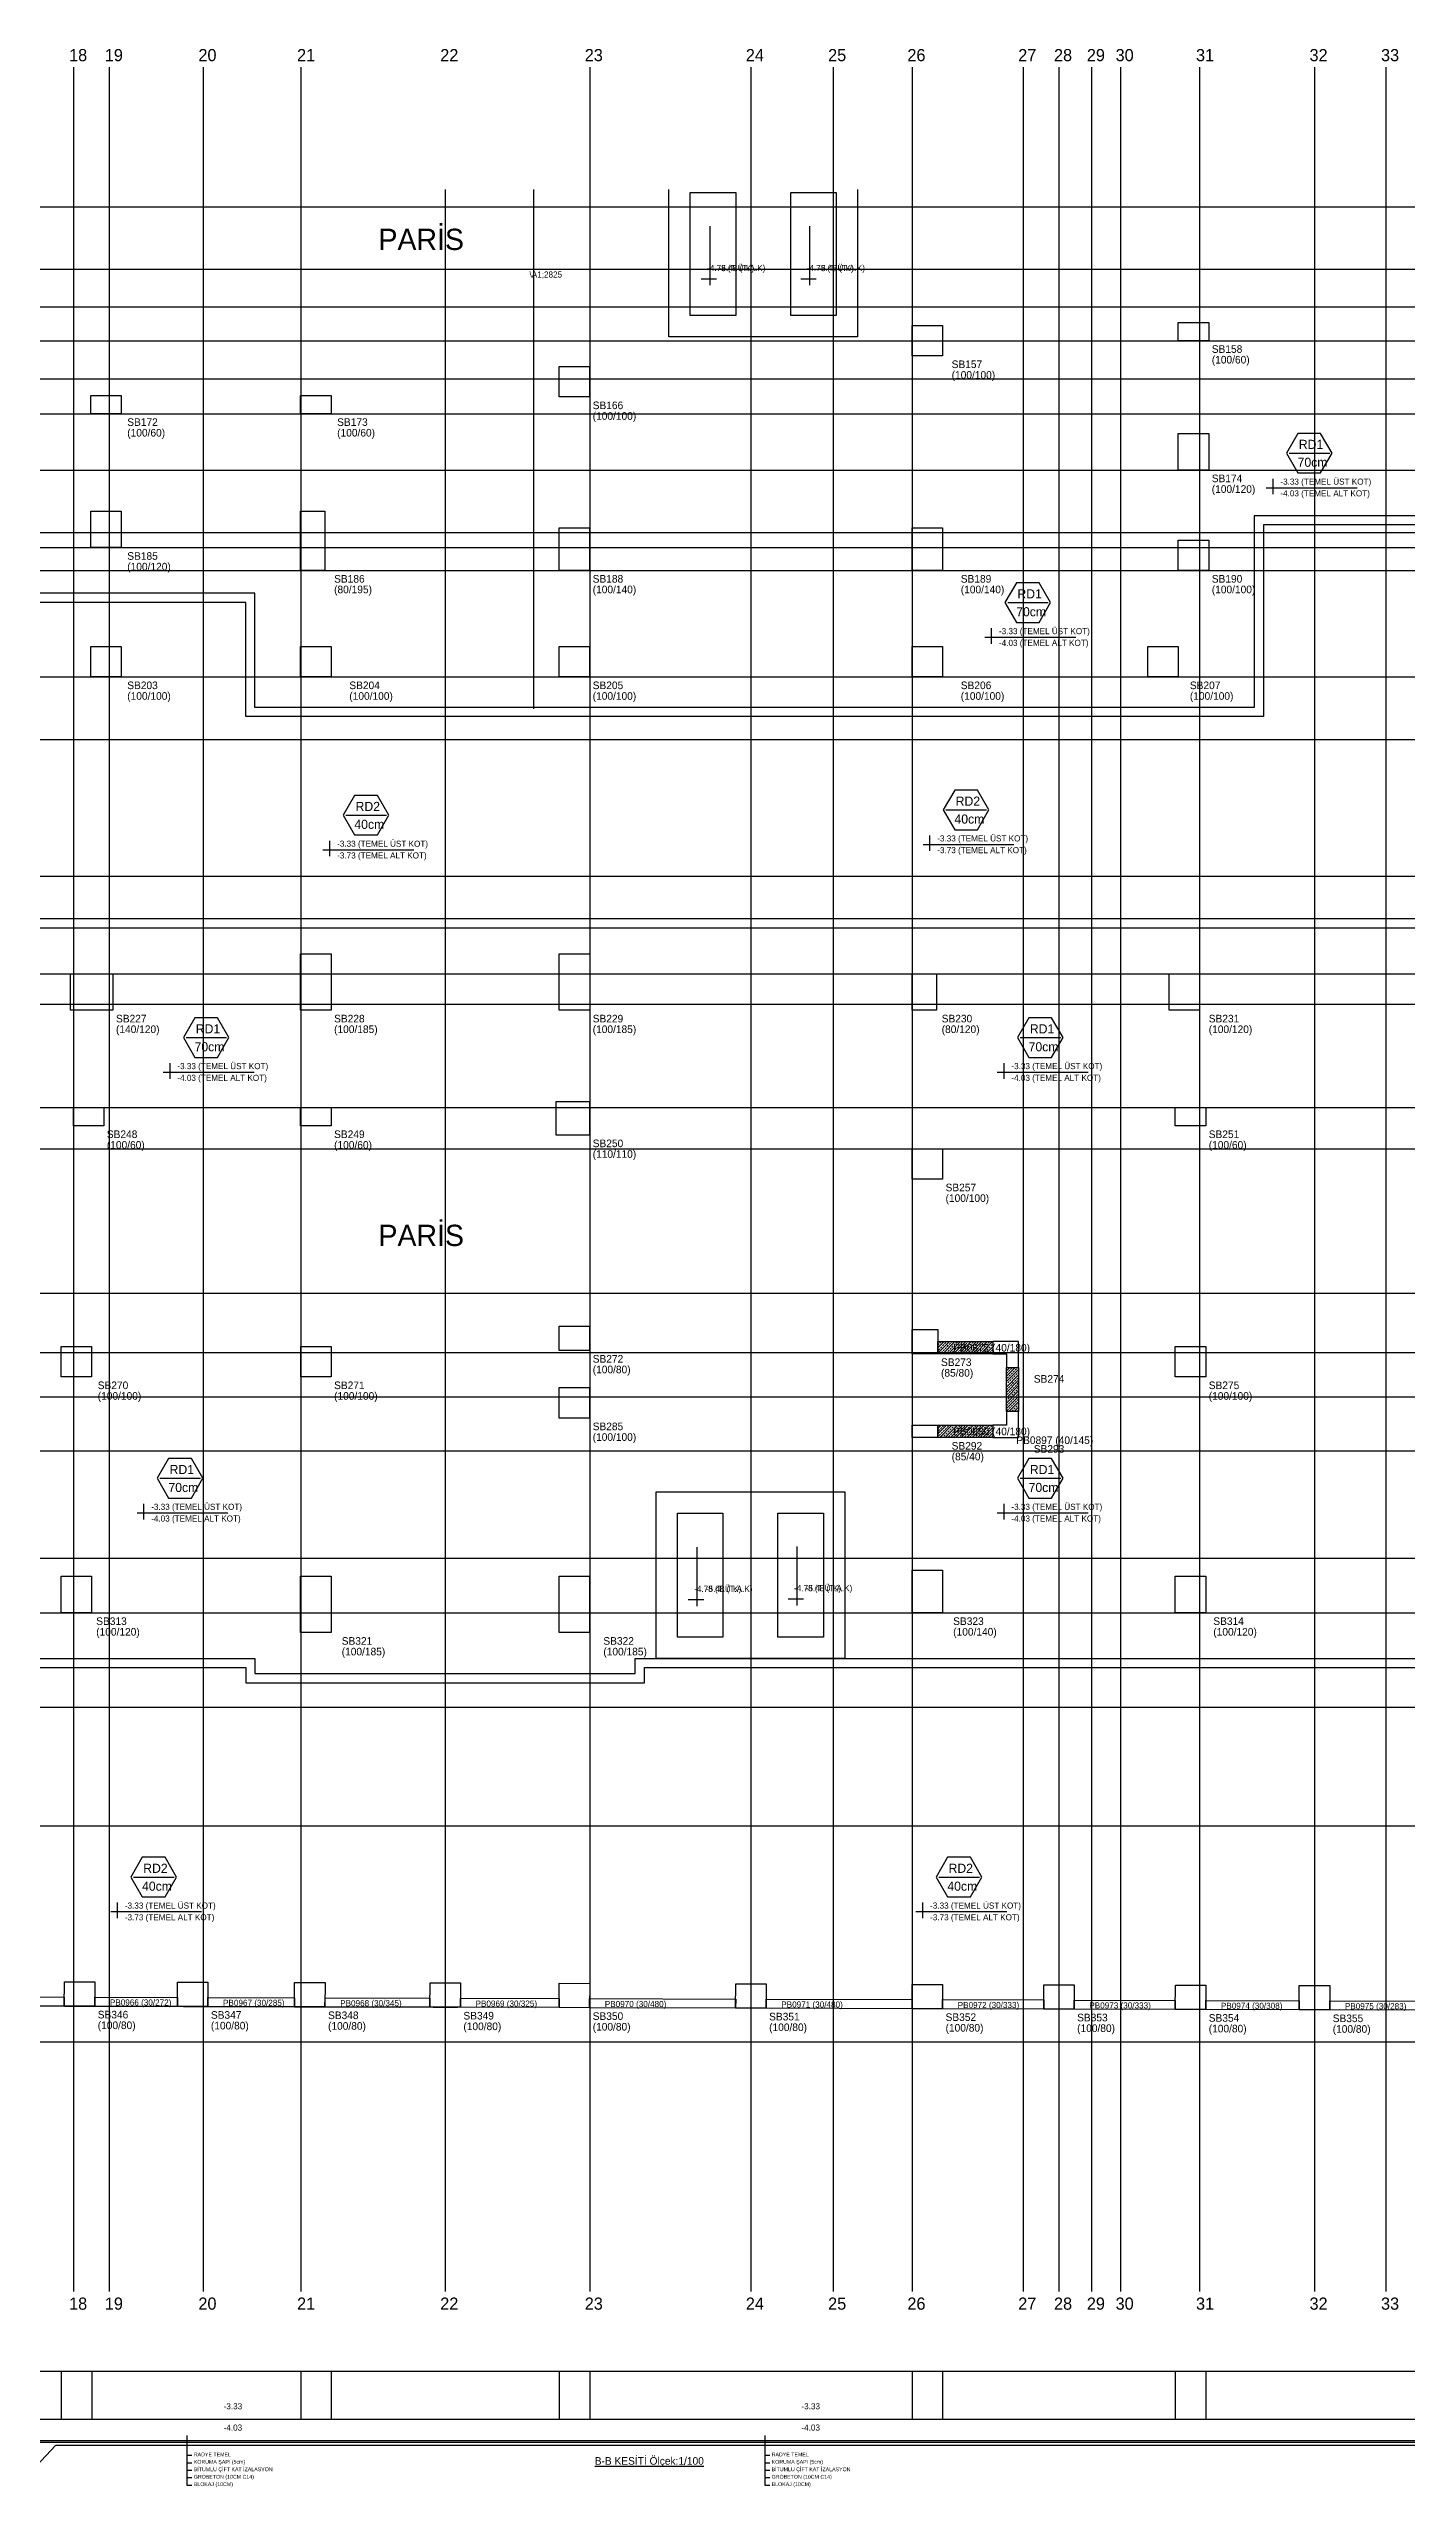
# Model space of a CAD drawing. Header units: millimetres. Extents: x -828963 to -808647, y -75278 to -66695.
# Drawn here: x -822808 to -818347, y -75084 to -67059 of the extents above; entities that cross this region are included whole.
import ezdxf

# ---------------------------------------------------------------- set-up
doc = ezdxf.new("R2010")
doc.units = ezdxf.units.MM
for name, color, linetype in [('KM Aks', 7, 'Continuous'), ('KM Grobeton', 7, 'Continuous'), ('KM İç Ölçü 100', 7, 'Continuous'), ('KM Kesik', 7, 'Continuous'), ('KM Kesit', 7, 'Continuous'), ('KM Kolon', 7, 'Continuous'), ('KM Kolon Markası', 7, 'Continuous'), ('KM Kolon Tarama', 7, 'Continuous'), ('KM Perde', 7, 'Continuous'), ('KM Perde Markası', 7, 'Continuous'), ('KM Temel', 7, 'Continuous'), ('KM Temel Alt Bilgi Yazısı', 7, 'Continuous'), ('KM Temel Kesik', 7, 'Continuous'), ('KM Temel Kot Plan', 7, 'Continuous'), ('KM Temel Marka', 7, 'Continuous'), ('VM Aks Markası', 7, 'Continuous'), ('VM Blok İsmi', 7, 'Continuous'), ('VM Kesit görünüş', 7, 'Continuous'), ('VM Kesit Simge', 7, 'Continuous'), ('VM Kesit Yazı', 7, 'Continuous'), ('VM Kot kesit', 7, 'Continuous')]:
    doc.layers.add(name, color=color, linetype=linetype)

msp = doc.modelspace()

# ---------------------------------------------------------------- linework, layer by layer
at = {"layer": 'KM Aks'}
for p, q in [((-822727.5, -67119.7), (-822727.5, -74428.2)), ((-822610.5, -67119.7), (-822610.5, -74428.2)), ((-822300.5, -67119.7), (-822300.5, -74428.2)), ((-821980.5, -67119.7), (-821980.5, -74428.2)), ((-821030.5, -67119.7), (-821030.5, -74428.2)), ((-820500.5, -67119.7), (-820500.5, -74428.2)), ((-820230.5, -67119.7), (-820230.5, -74428.2)), ((-819970.5, -67119.7), (-819970.5, -74428.2)), ((-819605.5, -67119.7), (-819605.5, -74428.2)), ((-819488, -67119.7), (-819488, -74428.2)), ((-819380.5, -67119.7), (-819380.5, -74428.2)), ((-819285.5, -67119.7), (-819285.5, -74428.2)), ((-819025.5, -67119.7), (-819025.5, -74428.2)), ((-818648, -67119.7), (-818648, -74428.2)), ((-818413, -67119.7), (-818413, -74428.2)), ((-821505.5, -67521.6), (-821505.5, -74428.2)), ((-828907.2, -67578.2), (-811244.4, -67578.2)), ((-828907.2, -67783.2), (-811244.4, -67783.2)), ((-828907.2, -67907.2), (-811244.4, -67907.2)), ((-828907.2, -68018.2), (-811244.4, -68018.2)), ((-828907.2, -68143.2), (-811244.4, -68143.2)), ((-828907.2, -68258.2), (-811244.4, -68258.2)), ((-828907.2, -68443.2), (-811244.4, -68443.2)), ((-828907.2, -68648.2), (-811244.4, -68648.2)), ((-828907.2, -68698.2), (-811244.4, -68698.2)), ((-828907.2, -68773.2), (-811244.4, -68773.2)), ((-828907.2, -69123.2), (-811244.4, -69123.2)), ((-828907.2, -69328.2), (-811244.4, -69328.2)), ((-828907.2, -69778.2), (-811244.4, -69778.2)), ((-828907.2, -70098.2), (-811244.4, -70098.2)), ((-828907.2, -70198.2), (-811244.4, -70198.2)), ((-828907.2, -70538.2), (-811244.4, -70538.2)), ((-828907.2, -70673.2), (-811244.4, -70673.2)), ((-828907.2, -71148.2), (-811244.4, -71148.2)), ((-828907.2, -71343.2), (-811244.4, -71343.2)), ((-828907.2, -71488.2), (-811244.4, -71488.2)), ((-828907.2, -72018.2), (-811244.4, -72018.2)), ((-828907.2, -72198.2), (-811244.4, -72198.2)), ((-828907.2, -72508.2), (-811244.4, -72508.2)), ((-828907.2, -72898.2), (-811244.4, -72898.2)), ((-828907.2, -73608.2), (-811244.4, -73608.2))]:
    msp.add_line(p, q, dxfattribs=at)
msp.add_lwpolyline([(-823117, -73489.4), (-822757.3, -73490.5), (-822657.3, -73490.8), (-822365.5, -73491.7), (-822285.5, -73491.9), (-822000.5, -73492.8), (-821900.5, -73493.1), (-821545.5, -73494.1), (-821465.5, -73494.3)], dxfattribs=at)
at = {"layer": 'KM Grobeton'}
for points in [[(-811745.5, -74894.4), (-813845.4, -74894.4), (-813875.4, -74924.4), (-816033.5, -74924.4), (-816033.5, -75074.4), (-816728.5, -75074.4), (-816728.5, -75074.4), (-817142.5, -75074.4), (-817142.5, -75074.4), (-817527.5, -75074.4), (-817527.5, -74924.4), (-822946.5, -74924.4), (-822946.5, -75074.4), (-823641.5, -75074.4), (-823641.5, -75074.4), (-824055.5, -75074.4), (-824055.5, -75074.4), (-824440.5, -75074.4), (-824440.5, -74924.4), (-827132.6, -74924.4), (-827162.6, -74894.4), (-828405.5, -74894.4)], [(-811745.5, -74904.4), (-813841.3, -74904.4), (-813841.3, -74934.4), (-815873.5, -74934.4), (-816013.5, -75084.4), (-816728.5, -75084.4), (-817142.5, -75084.4), (-817547.5, -75084.4), (-817687.5, -74934.4), (-822786.5, -74934.4), (-822926.5, -75084.4), (-823641.5, -75084.4), (-824055.5, -75084.4), (-824460.5, -75084.4), (-824600.5, -74934.4), (-827166.7, -74934.4), (-827166.7, -74904.4), (-828405.5, -74904.4)]]:
    msp.add_lwpolyline(points, dxfattribs=at)
at = {"layer": 'KM İç Ölçü 100'}
for p, q in [((-821214.2, -69228.2), (-821214.2, -67521.6)), ((-821212.1, -69223.2), (-821222.2, -69223.2))]:
    msp.add_line(p, q, dxfattribs=at)
at = {"layer": 'KM Kesik'}
msp.add_line((-811745.5, -74691.4), (-828405.5, -74691.4), dxfattribs=at)
at = {"layer": 'KM Kesit'}
for p, q in [((-817492.5, -74849.4), (-822981.5, -74849.4)), ((-817522.5, -74919.4), (-822951.5, -74919.4))]:
    msp.add_line(p, q, dxfattribs=at)
at = {"layer": 'KM Kolon'}
for points in [[(-819970.6, -67968.1), (-819870.6, -67968.1), (-819870.6, -68068.1), (-819970.6, -68068.1)], [(-819095.5, -67958.2), (-818995.5, -67958.2), (-818995.5, -68018.2), (-819095.5, -68018.2)], [(-821130.6, -68103.1), (-821030.6, -68103.1), (-821030.6, -68203.1), (-821130.6, -68203.1)], [(-822670.6, -68198.1), (-822570.6, -68198.1), (-822570.6, -68258.1), (-822670.6, -68258.1)], [(-821980.6, -68198.1), (-821880.6, -68198.1), (-821880.6, -68258.1), (-821980.6, -68258.1)], [(-819095.6, -68323.1), (-818995.6, -68323.1), (-818995.6, -68443.1), (-819095.6, -68443.1)], [(-822670.6, -68578.1), (-822570.6, -68578.1), (-822570.6, -68698.1), (-822670.6, -68698.1)], [(-821980.6, -68578.1), (-821900.6, -68578.1), (-821900.6, -68773.1), (-821980.6, -68773.1)], [(-821130.6, -68633.1), (-821030.6, -68633.1), (-821030.6, -68773.1), (-821130.6, -68773.1)], [(-819970.6, -68633.1), (-819870.6, -68633.1), (-819870.6, -68773.1), (-819970.6, -68773.1)], [(-819095.5, -68673.1), (-818995.5, -68673.1), (-818995.5, -68773.1), (-819095.5, -68773.1)], [(-822670.6, -69023.1), (-822570.6, -69023.1), (-822570.6, -69123.1), (-822670.6, -69123.1)], [(-821980.6, -69023.1), (-821880.6, -69023.1), (-821880.6, -69123.1), (-821980.6, -69123.1)], [(-821130.6, -69023.1), (-821030.6, -69023.1), (-821030.6, -69123.1), (-821130.6, -69123.1)], [(-819970.6, -69023.1), (-819870.6, -69023.1), (-819870.6, -69123.1), (-819970.6, -69123.1)], [(-819195.6, -69023.1), (-819095.6, -69023.1), (-819095.6, -69123.1), (-819195.6, -69123.1)], [(-821980.6, -70033.2), (-821880.6, -70033.2), (-821880.6, -70218.2), (-821980.6, -70218.2)], [(-821130.5, -70033.2), (-821030.5, -70033.2), (-821030.5, -70218.2), (-821130.5, -70218.2)], [(-822737.6, -70098.2), (-822597.6, -70098.2), (-822597.6, -70218.2), (-822737.6, -70218.2)], [(-819970.6, -70098.2), (-819890.6, -70098.2), (-819890.6, -70218.2), (-819970.6, -70218.2)], [(-819125.5, -70098.2), (-819025.5, -70098.2), (-819025.5, -70218.2), (-819125.5, -70218.2)], [(-822727.5, -70538.2), (-822627.5, -70538.2), (-822627.5, -70598.2), (-822727.5, -70598.2)], [(-821980.6, -70538.2), (-821880.6, -70538.2), (-821880.6, -70598.2), (-821980.6, -70598.2)], [(-821140.6, -70518.2), (-821030.6, -70518.2), (-821030.6, -70628.2), (-821140.6, -70628.2)], [(-819105.5, -70538.2), (-819005.5, -70538.2), (-819005.5, -70598.2), (-819105.5, -70598.2)], [(-819970.6, -70673.2), (-819870.6, -70673.2), (-819870.6, -70773.2), (-819970.6, -70773.2)], [(-821130.6, -71256.2), (-821030.6, -71256.2), (-821030.6, -71336.2), (-821130.6, -71336.2)], [(-822767.6, -71323.2), (-822667.6, -71323.2), (-822667.6, -71423.2), (-822767.6, -71423.2)], [(-821980.5, -71323.2), (-821880.5, -71323.2), (-821880.5, -71423.2), (-821980.5, -71423.2)], [(-819970.5, -71267.2), (-819885.5, -71267.2), (-819885.5, -71347.2), (-819970.5, -71347.2)], [(-819705.6, -71307.2), (-819705.6, -71347.2), (-819660.6, -71347.2), (-819660.6, -71392.2), (-819620.6, -71392.2), (-819620.6, -71307.2)], [(-819105.5, -71323.2), (-819005.5, -71323.2), (-819005.5, -71423.2), (-819105.5, -71423.2)], [(-821130.6, -71458.2), (-821030.6, -71458.2), (-821030.6, -71558.2), (-821130.6, -71558.2)], [(-819970.6, -71582.2), (-819885.6, -71582.2), (-819885.6, -71622.2), (-819970.6, -71622.2)], [(-819620.6, -71537.2), (-819660.6, -71537.2), (-819660.6, -71582.2), (-819705.6, -71582.2), (-819705.6, -71622.2), (-819620.6, -71622.2)], [(-819970.6, -72058.2), (-819870.6, -72058.2), (-819870.6, -72198.2), (-819970.6, -72198.2)], [(-822767.6, -72078.2), (-822667.6, -72078.2), (-822667.6, -72198.2), (-822767.6, -72198.2)], [(-821980.6, -72078.2), (-821880.6, -72078.2), (-821880.6, -72263.2), (-821980.6, -72263.2)], [(-821130.6, -72078.2), (-821030.6, -72078.2), (-821030.6, -72263.2), (-821130.6, -72263.2)], [(-819105.5, -72078.2), (-819005.5, -72078.2), (-819005.5, -72198.2), (-819105.5, -72198.2)], [(-822757.4, -73410.8), (-822657.4, -73411.1), (-822657.6, -73491.1), (-822757.6, -73490.8)], [(-822385.4, -73411.9), (-822285.4, -73412.2), (-822285.6, -73492.2), (-822385.6, -73491.9)], [(-822000.4, -73413), (-821900.4, -73413.3), (-821900.6, -73493.3), (-822000.6, -73493)], [(-821555.3, -73414.3), (-821455.3, -73414.6), (-821455.6, -73494.6), (-821555.6, -73494.3)], [(-821130.3, -73415.6), (-821030.3, -73415.9), (-821030.6, -73495.9), (-821130.6, -73495.6)], [(-820550.3, -73417.3), (-820450.3, -73417.6), (-820450.6, -73497.6), (-820550.6, -73497.3)], [(-819970.3, -73419.1), (-819870.3, -73419.4), (-819870.6, -73499.4), (-819970.6, -73499.1)], [(-819537.8, -73420.4), (-819437.8, -73420.7), (-819438.1, -73500.7), (-819538.1, -73500.4)], [(-819105.3, -73421.7), (-819005.3, -73422), (-819005.5, -73502), (-819105.5, -73501.7)], [(-818697.8, -73422.9), (-818597.8, -73423.2), (-818598, -73503.2), (-818698, -73502.9)]]:
    msp.add_lwpolyline(points, close=True, dxfattribs=at)
at = {"layer": 'KM Kolon Tarama'}
for p, q in [((-819885.5, -71310), (-819882.7, -71307.2)), ((-819885.5, -71327.7), (-819865, -71307.2)), ((-819885.5, -71345.4), (-819847.4, -71307.2)), ((-819885.5, -71318.8), (-819881.6, -71314.9)), ((-819883.8, -71334.8), (-819879.4, -71330.4)), ((-819879.4, -71312.7), (-819875, -71308.3)), ((-819877.2, -71328.2), (-819872.8, -71323.8)), ((-819875, -71343.6), (-819870.5, -71339.2)), ((-819870.5, -71321.5), (-819866.1, -71317.1)), ((-819869.7, -71347.2), (-819829.7, -71307.2)), ((-819868.3, -71337), (-819863.9, -71332.6)), ((-819863.9, -71314.9), (-819859.5, -71310.5)), ((-819861.7, -71330.4), (-819857.3, -71326)), ((-819859.5, -71345.9), (-819855.1, -71341.4)), ((-819857.3, -71308.3), (-819856.2, -71307.2)), ((-819855.1, -71323.8), (-819850.7, -71319.3)), ((-819852.9, -71339.2), (-819848.5, -71334.8)), ((-819852, -71347.2), (-819812, -71307.2)), ((-819848.5, -71317.1), (-819844, -71312.7)), ((-819846.2, -71332.6), (-819841.8, -71328.2)), ((-819843.2, -71347.2), (-819839.6, -71343.6)), ((-819841.8, -71310.5), (-819838.5, -71307.2)), ((-819839.6, -71326), (-819835.2, -71321.5)), ((-819837.4, -71341.4), (-819833, -71337)), ((-819834.3, -71347.2), (-819794.3, -71307.2)), ((-819833, -71319.3), (-819828.6, -71314.9)), ((-819830.8, -71334.8), (-819826.4, -71330.4)), ((-819826.4, -71312.7), (-819821.9, -71308.3)), ((-819824.1, -71328.2), (-819819.7, -71323.8)), ((-819821.9, -71343.6), (-819817.5, -71339.2)), ((-819817.5, -71321.5), (-819813.1, -71317.1)), ((-819816.7, -71347.2), (-819776.7, -71307.2)), ((-819815.3, -71337), (-819810.9, -71332.6)), ((-819810.9, -71314.9), (-819806.5, -71310.5)), ((-819808.7, -71330.4), (-819804.3, -71326)), ((-819806.5, -71345.9), (-819802, -71341.4)), ((-819804.3, -71308.3), (-819803.2, -71307.2)), ((-819802, -71323.8), (-819797.6, -71319.3)), ((-819799.8, -71339.2), (-819795.4, -71334.8)), ((-819799, -71347.2), (-819759, -71307.2)), ((-819795.4, -71317.1), (-819791, -71312.7)), ((-819793.2, -71332.6), (-819788.8, -71328.2)), ((-819790.1, -71347.2), (-819786.6, -71343.6)), ((-819788.8, -71310.5), (-819785.5, -71307.2)), ((-819786.6, -71326), (-819782.2, -71321.5)), ((-819784.4, -71341.4), (-819779.9, -71337)), ((-819781.3, -71347.2), (-819741.3, -71307.2)), ((-819779.9, -71319.3), (-819775.5, -71314.9)), ((-819777.7, -71334.8), (-819773.3, -71330.4)), ((-819773.3, -71312.7), (-819768.9, -71308.3)), ((-819771.1, -71328.2), (-819766.7, -71323.8)), ((-819768.9, -71343.6), (-819764.5, -71339.2)), ((-819764.5, -71321.5), (-819760.1, -71317.1)), ((-819763.6, -71347.2), (-819723.6, -71307.2)), ((-819762.3, -71337), (-819757.9, -71332.6)), ((-819757.9, -71314.9), (-819753.4, -71310.5)), ((-819755.6, -71330.4), (-819751.2, -71326)), ((-819753.4, -71345.9), (-819749, -71341.4)), ((-819751.2, -71308.3), (-819750.1, -71307.2)), ((-819749, -71323.8), (-819744.6, -71319.3)), ((-819746.8, -71339.2), (-819742.4, -71334.8)), ((-819745.9, -71347.2), (-819705.9, -71307.2)), ((-819742.4, -71317.1), (-819738, -71312.7)), ((-819740.2, -71332.6), (-819735.8, -71328.2)), ((-819737.1, -71347.2), (-819733.5, -71343.6)), ((-819735.8, -71310.5), (-819732.5, -71307.2)), ((-819733.5, -71326), (-819729.1, -71321.5)), ((-819731.3, -71341.4), (-819726.9, -71337)), ((-819728.3, -71347.2), (-819705.6, -71324.5)), ((-819726.9, -71319.3), (-819722.5, -71314.9)), ((-819724.7, -71334.8), (-819720.3, -71330.4)), ((-819720.3, -71312.7), (-819715.9, -71308.3)), ((-819718.1, -71328.2), (-819713.7, -71323.8)), ((-819715.9, -71343.6), (-819711.4, -71339.2)), ((-819711.4, -71321.5), (-819707, -71317.1)), ((-819710.6, -71347.2), (-819705.6, -71342.2)), ((-819709.2, -71337), (-819705.6, -71333.3)), ((-819878.5, -71347.2), (-819877.2, -71345.9)), ((-819825.5, -71347.2), (-819824.1, -71345.9)), ((-819772.5, -71347.2), (-819771.1, -71345.9)), ((-819719.4, -71347.2), (-819718.1, -71345.9)), ((-819660.6, -71403.2), (-819649.5, -71392.2)), ((-819660.6, -71420.9), (-819631.8, -71392.2)), ((-819660.6, -71394.4), (-819658.4, -71392.3)), ((-819660.6, -71438.6), (-819620.6, -71398.6)), ((-819660.6, -71412.1), (-819656.2, -71407.7)), ((-819660.6, -71456.3), (-819620.6, -71416.3)), ((-819658.4, -71427.6), (-819654, -71423.2)), ((-819654, -71405.5), (-819649.6, -71401.1)), ((-819651.8, -71421), (-819647.4, -71416.6)), ((-819647.4, -71398.9), (-819642.9, -71394.5)), ((-819645.2, -71414.4), (-819640.7, -71409.9)), ((-819640.7, -71392.3), (-819640.7, -71392.2)), ((-819638.5, -71407.7), (-819634.1, -71403.3)), ((-819636.3, -71423.2), (-819631.9, -71418.8)), ((-819631.9, -71401.1), (-819627.5, -71396.7)), ((-819629.7, -71416.6), (-819625.3, -71412.1)), ((-819625.3, -71394.5), (-819623, -71392.2)), ((-819623.1, -71409.9), (-819620.6, -71407.4)), ((-819620.9, -71425.4), (-819620.6, -71425.1)), ((-819660.6, -71474), (-819620.6, -71433.9)), ((-819660.6, -71447.4), (-819658.4, -71445.3)), ((-819660.6, -71491.6), (-819620.6, -71451.6)), ((-819660.6, -71465.1), (-819656.2, -71460.8)), ((-819660.6, -71509.3), (-819620.6, -71469.3)), ((-819660.6, -71527), (-819620.6, -71487)), ((-819660.6, -71500.5), (-819658.4, -71498.3)), ((-819658.4, -71480.6), (-819654, -71476.2)), ((-819656.2, -71443.1), (-819651.8, -71438.7)), ((-819656.2, -71496.1), (-819651.8, -71491.7)), ((-819654, -71458.5), (-819649.6, -71454.1)), ((-819653.1, -71537.2), (-819620.6, -71504.7)), ((-819651.8, -71474), (-819647.4, -71469.6)), ((-819649.6, -71436.5), (-819645.2, -71432)), ((-819649.6, -71489.5), (-819645.2, -71485.1)), ((-819647.4, -71451.9), (-819642.9, -71447.5)), ((-819647.4, -71505), (-819642.9, -71500.5)), ((-819645.2, -71467.4), (-819640.7, -71463)), ((-819642.9, -71429.8), (-819638.5, -71425.4)), ((-819642.9, -71482.9), (-819638.5, -71478.4)), ((-819640.7, -71445.3), (-819636.3, -71440.9)), ((-819640.7, -71498.3), (-819636.3, -71493.9)), ((-819638.5, -71460.8), (-819634.1, -71456.3)), ((-819636.3, -71476.2), (-819631.9, -71471.8)), ((-819634.1, -71438.7), (-819629.7, -71434.2)), ((-819634.1, -71491.7), (-819629.7, -71487.3)), ((-819631.9, -71454.1), (-819627.5, -71449.7)), ((-819631.9, -71507.2), (-819627.5, -71502.7)), ((-819629.7, -71469.6), (-819625.3, -71465.2)), ((-819627.5, -71432), (-819623.1, -71427.6)), ((-819627.5, -71485.1), (-819623.1, -71480.6)), ((-819625.3, -71447.5), (-819620.9, -71443.1)), ((-819625.3, -71500.5), (-819620.9, -71496.1)), ((-819623.1, -71463), (-819620.6, -71460.5)), ((-819620.9, -71478.4), (-819620.6, -71478.1)), ((-819885.6, -71592.9), (-819874.9, -71582.2)), ((-819885.6, -71610.6), (-819857.2, -71582.2)), ((-819885.6, -71584.1), (-819883.7, -71582.2)), ((-819879.5, -71622.2), (-819839.5, -71582.2)), ((-819870.5, -71586.7), (-819866.1, -71582.3)), ((-819861.8, -71622.2), (-819821.8, -71582.2)), ((-819855.1, -71588.9), (-819850.7, -71584.5)), ((-819848.5, -71582.3), (-819848.4, -71582.2)), ((-819844.2, -71622.2), (-819804.2, -71582.2)), ((-819833, -71584.5), (-819830.7, -71582.2)), ((-819826.5, -71622.2), (-819786.5, -71582.2)), ((-819817.5, -71586.7), (-819813.1, -71582.3)), ((-819808.8, -71622.2), (-819768.8, -71582.2)), ((-819802, -71588.9), (-819797.6, -71584.5)), ((-819795.4, -71582.3), (-819795.3, -71582.2)), ((-819791.1, -71622.2), (-819751.1, -71582.2)), ((-819779.9, -71584.5), (-819777.6, -71582.2)), ((-819773.5, -71622.2), (-819733.5, -71582.2)), ((-819764.5, -71586.7), (-819760.1, -71582.3)), ((-819755.8, -71622.2), (-819715.8, -71582.2)), ((-819749, -71588.9), (-819744.6, -71584.5)), ((-819742.4, -71582.3), (-819742.3, -71582.2)), ((-819726.9, -71584.5), (-819724.6, -71582.2)), ((-819711.4, -71586.7), (-819707, -71582.3)), ((-819660.6, -71518.1), (-819656.2, -71513.8)), ((-819658.4, -71533.7), (-819654, -71529.3)), ((-819654, -71511.6), (-819649.6, -71507.2)), ((-819651.8, -71527.1), (-819647.4, -71522.6)), ((-819645.2, -71520.4), (-819640.7, -71516)), ((-819642.9, -71535.9), (-819638.5, -71531.5)), ((-819638.5, -71513.8), (-819634.1, -71509.4)), ((-819636.3, -71529.3), (-819631.9, -71524.8)), ((-819635.4, -71537.2), (-819620.6, -71522.3)), ((-819629.7, -71522.6), (-819625.3, -71518.2)), ((-819626.6, -71537.2), (-819623.1, -71533.7)), ((-819623.1, -71516), (-819620.6, -71513.5)), ((-819620.9, -71531.5), (-819620.6, -71531.2)), ((-819885.6, -71619.4), (-819883.8, -71617.6)), ((-819883.8, -71600), (-819879.4, -71595.6)), ((-819881.6, -71615.4), (-819877.2, -71611)), ((-819877.2, -71593.3), (-819872.8, -71588.9)), ((-819875, -71608.8), (-819870.5, -71604.4)), ((-819870.7, -71622.2), (-819868.3, -71619.9)), ((-819868.3, -71602.2), (-819863.9, -71597.8)), ((-819866.1, -71617.6), (-819861.7, -71613.2)), ((-819861.7, -71595.6), (-819857.3, -71591.1)), ((-819859.5, -71611), (-819855.1, -71606.6)), ((-819853, -71622.2), (-819852.9, -71622.1)), ((-819852.9, -71604.4), (-819848.5, -71600)), ((-819850.7, -71619.9), (-819846.2, -71615.4)), ((-819846.2, -71597.8), (-819841.8, -71593.3)), ((-819844, -71613.2), (-819839.6, -71608.8)), ((-819839.6, -71591.1), (-819835.2, -71586.7)), ((-819837.4, -71606.6), (-819833, -71602.2)), ((-819835.2, -71622.1), (-819830.8, -71617.6)), ((-819830.8, -71600), (-819826.4, -71595.6)), ((-819828.6, -71615.4), (-819824.1, -71611)), ((-819824.1, -71593.3), (-819819.7, -71588.9)), ((-819821.9, -71608.8), (-819817.5, -71604.4)), ((-819817.6, -71622.2), (-819815.3, -71619.9)), ((-819815.3, -71602.2), (-819810.9, -71597.8)), ((-819813.1, -71617.6), (-819808.7, -71613.2)), ((-819808.7, -71595.6), (-819804.3, -71591.1)), ((-819806.5, -71611), (-819802, -71606.6)), ((-819800, -71622.2), (-819799.8, -71622.1)), ((-819799.8, -71604.4), (-819795.4, -71600)), ((-819797.6, -71619.9), (-819793.2, -71615.4)), ((-819793.2, -71597.8), (-819788.8, -71593.3)), ((-819791, -71613.2), (-819786.6, -71608.8)), ((-819786.6, -71591.1), (-819782.2, -71586.7)), ((-819784.4, -71606.6), (-819779.9, -71602.2)), ((-819782.2, -71622.1), (-819777.7, -71617.6)), ((-819777.7, -71600), (-819773.3, -71595.6)), ((-819775.5, -71615.4), (-819771.1, -71611)), ((-819771.1, -71593.3), (-819766.7, -71588.9)), ((-819768.9, -71608.8), (-819764.5, -71604.4)), ((-819764.6, -71622.2), (-819762.3, -71619.9)), ((-819762.3, -71602.2), (-819757.9, -71597.8)), ((-819760.1, -71617.6), (-819755.6, -71613.2)), ((-819755.6, -71595.6), (-819751.2, -71591.1)), ((-819753.4, -71611), (-819749, -71606.6)), ((-819746.9, -71622.2), (-819746.8, -71622.1)), ((-819746.8, -71604.4), (-819742.4, -71600)), ((-819744.6, -71619.9), (-819740.2, -71615.4)), ((-819740.2, -71597.8), (-819735.8, -71593.3)), ((-819738.1, -71622.2), (-819705.6, -71589.7)), ((-819738, -71613.2), (-819733.5, -71608.8)), ((-819733.5, -71591.1), (-819729.1, -71586.7)), ((-819731.3, -71606.6), (-819726.9, -71602.2)), ((-819729.1, -71622.1), (-819724.7, -71617.6)), ((-819724.7, -71600), (-819720.3, -71595.6)), ((-819722.5, -71615.4), (-819718.1, -71611)), ((-819720.4, -71622.2), (-819705.6, -71607.3)), ((-819718.1, -71593.3), (-819713.7, -71588.9)), ((-819715.9, -71608.8), (-819711.4, -71604.4)), ((-819711.6, -71622.2), (-819709.2, -71619.9)), ((-819709.2, -71602.2), (-819705.6, -71598.5)), ((-819707, -71617.6), (-819705.6, -71616.2))]:
    msp.add_line(p, q, dxfattribs=at)
at = {"layer": 'KM Perde'}
for points in [[(-819885.5, -71307.2), (-819705.6, -71307.2), (-819705.6, -71347.2), (-819885.5, -71347.2)], [(-819620.6, -71392.2), (-819620.6, -71537.2), (-819660.6, -71537.2), (-819660.6, -71392.2)], [(-819885.6, -71582.2), (-819705.6, -71582.2), (-819705.6, -71622.2), (-819885.6, -71622.2)], [(-823107, -73459.7), (-822757.5, -73460.8), (-822757.6, -73490.8), (-823107.1, -73489.7)], [(-822657.5, -73461.1), (-822385.5, -73461.9), (-822385.6, -73491.9), (-822657.6, -73491.1)], [(-822285.5, -73462.2), (-822000.5, -73463), (-822000.6, -73493), (-822285.6, -73492.2)], [(-821900.5, -73463.3), (-821555.5, -73464.3), (-821555.6, -73494.3), (-821900.6, -73493.3)], [(-821455.5, -73464.6), (-821130.6, -73465.6), (-821130.7, -73495.6), (-821455.6, -73494.6)], [(-821030.6, -73465.9), (-820550.5, -73467.3), (-820550.6, -73497.3), (-821030.7, -73495.9)], [(-820450.5, -73467.6), (-819970.6, -73469.1), (-819970.7, -73499.1), (-820450.6, -73497.6)], [(-819870.6, -73469.4), (-819538, -73470.4), (-819538.1, -73500.4), (-819870.7, -73499.4)], [(-819438, -73470.7), (-819105.5, -73471.7), (-819105.5, -73501.7), (-819438.1, -73500.7)], [(-819005.5, -73472), (-818698, -73472.9), (-818698, -73502.9), (-819005.5, -73502)], [(-818598, -73473.2), (-818315.5, -73474), (-818315.5, -73504), (-818598, -73503.2)]]:
    msp.add_lwpolyline(points, close=True, dxfattribs=at)
at = {"layer": 'KM Temel'}
msp.add_lwpolyline([(-813835.7, -67521.6), (-813835.7, -69223.2), (-815110.7, -69223.2), (-815110.7, -68593.2), (-818845.7, -68593.2), (-818845.7, -69223.2), (-822130.7, -69223.2), (-822130.7, -68848.2), (-825860.7, -68848.2), (-825860.7, -69273.2), (-827130.7, -69273.2), (-827130.7, -67521.6)], dxfattribs=at)
for points in [[(-820549.8, -67935.8), (-820699.8, -67935.8), (-820699.8, -67530.8), (-820549.8, -67530.8)], [(-820369.7, -67530.8), (-820219.7, -67530.8), (-820219.7, -67935.8), (-820369.7, -67935.8)], [(-827130.7, -69948.2), (-827130.7, -72348.2), (-822130.7, -72348.2), (-822130.7, -72398.2), (-820880.7, -72398.2), (-820880.7, -72348.2), (-817642.7, -72348.2), (-817642.7, -72658.2), (-816208.7, -72658.2), (-816208.7, -72348.2), (-813877.7, -72348.2), (-813877.7, -69948.2), (-816208.7, -69948.2), (-816208.7, -69628.2), (-817642.7, -69628.2), (-817642.7, -69948.2)], [(-820592.3, -72278.2), (-820742.3, -72278.2), (-820742.3, -71870.8), (-820592.3, -71870.8)], [(-820412.2, -71870.8), (-820262.2, -71870.8), (-820262.2, -72278.2), (-820412.2, -72278.2)]]:
    msp.add_lwpolyline(points, close=True, dxfattribs=at)
at = {"layer": 'KM Temel Alt Bilgi Yazısı'}
for p, q in [((-822354.4, -74966.6), (-822337.9, -74966.6)), ((-822354.4, -74991.1), (-822337.9, -74991.1)), ((-822354.4, -75015.5), (-822337.9, -75015.5)), ((-820454.9, -74966.6), (-820438.5, -74966.6)), ((-820454.9, -74991.1), (-820438.5, -74991.1)), ((-820454.9, -75015.5), (-820438.5, -75015.5)), ((-822354.4, -75040), (-822337.9, -75040)), ((-820454.9, -75040), (-820438.5, -75040))]:
    msp.add_line(p, q, dxfattribs=at)
for points in [[(-822354.4, -74901.2), (-822354.4, -75064.5), (-822337.9, -75064.5)], [(-820454.9, -74901.2), (-820454.9, -75064.5), (-820438.5, -75064.5)]]:
    msp.add_lwpolyline(points, dxfattribs=at)
at = {"layer": 'KM Temel Kesik'}
for points in [[(-813805.7, -67521.6), (-813805.7, -69253.2), (-815140.7, -69253.2), (-815140.7, -68623.2), (-818815.7, -68623.2), (-818815.7, -69253.2), (-822160.7, -69253.2), (-822160.7, -68878.2), (-825830.7, -68878.2), (-825830.7, -69303.2), (-827160.7, -69303.2), (-827160.7, -67521.6)], [(-820149.7, -67521.6), (-820149.7, -68005.8), (-820769.8, -68005.8), (-820769.8, -67521.6)]]:
    msp.add_lwpolyline(points, dxfattribs=at)
for points in [[(-827160.7, -69918.2), (-827160.7, -72378.2), (-822160.7, -72378.2), (-822160.7, -72428.2), (-820850.7, -72428.2), (-820850.7, -72378.2), (-817672.7, -72378.2), (-817672.7, -72688.2), (-816178.7, -72688.2), (-816178.7, -72378.2), (-813847.7, -72378.2), (-813847.7, -69918.2), (-816178.7, -69918.2), (-816178.7, -69598.2), (-817672.7, -69598.2), (-817672.7, -69918.2)], [(-820812.3, -71800.8), (-820192.2, -71800.8), (-820192.2, -72348.2), (-820812.3, -72348.2)]]:
    msp.add_lwpolyline(points, close=True, dxfattribs=at)
at = {"layer": 'KM Temel Kot Plan'}
for p, q in [((-820634.6, -67836.1), (-820634.6, -67642.3)), ((-820307.1, -67836.1), (-820307.1, -67642.3)), ((-820664, -67814.6), (-820613.1, -67814.6)), ((-820336.6, -67814.6), (-820285.7, -67814.6)), ((-818806.6, -68501.2), (-818507.7, -68501.2)), ((-818785.2, -68471.7), (-818785.2, -68522.6)), ((-819731.7, -68992.4), (-819432.8, -68992.4)), ((-819710.2, -68962.9), (-819710.2, -69013.8)), ((-819913.1, -69644), (-819913.1, -69694.9)), ((-821907.2, -69690.9), (-821608.3, -69690.9)), ((-821885.7, -69661.4), (-821885.7, -69712.3)), ((-819934.5, -69673.5), (-819635.7, -69673.5)), ((-822432.5, -70421.7), (-822133.6, -70421.7)), ((-822411, -70392.3), (-822411, -70443.2)), ((-819690.8, -70421.7), (-819391.9, -70421.7)), ((-819669.3, -70392.3), (-819669.3, -70443.2)), ((-822518.5, -71869.9), (-822219.6, -71869.9)), ((-822497, -71840.4), (-822497, -71891.3)), ((-819690.8, -71869.9), (-819391.9, -71869.9)), ((-819669.3, -71840.4), (-819669.3, -71891.3)), ((-820677.1, -72176.1), (-820677.1, -71982.3)), ((-820348.8, -72173.8), (-820348.8, -71980)), ((-820706.5, -72154.6), (-820655.6, -72154.6)), ((-820378.3, -72152.3), (-820327.4, -72152.3)), ((-822605.1, -73180.1), (-822306.3, -73180.1)), ((-822583.7, -73150.6), (-822583.7, -73201.5)), ((-819957.9, -73180.1), (-819659.1, -73180.1)), ((-819936.5, -73150.6), (-819936.5, -73201.5))]:
    msp.add_line(p, q, dxfattribs=at)
at = {"layer": 'KM Temel Marka'}
for p, q in [((-818731.3, -68387.6), (-818598, -68387.6)), ((-819656.4, -68878.9), (-819523, -68878.9)), ((-821831.9, -69577.4), (-821698.5, -69577.4)), ((-819859.3, -69560), (-819725.9, -69560)), ((-822357.2, -70308.2), (-822223.9, -70308.2)), ((-819615.5, -70308.2), (-819482.2, -70308.2)), ((-822443.2, -71756.3), (-822309.9, -71756.3)), ((-819615.5, -71756.3), (-819482.2, -71756.3)), ((-822529.9, -73066.6), (-822396.5, -73066.6)), ((-819882.7, -73066.6), (-819749.3, -73066.6))]:
    msp.add_line(p, q, dxfattribs=at)
for points in [[(-818590.3, -68387.6), (-818627.8, -68322.7), (-818702.8, -68322.7), (-818740.3, -68387.6), (-818702.8, -68452.6), (-818627.8, -68452.6)], [(-819515.4, -68878.9), (-819552.8, -68813.9), (-819627.8, -68813.9), (-819665.3, -68878.9), (-819627.8, -68943.8), (-819552.8, -68943.8)], [(-819718.2, -69560), (-819755.7, -69495), (-819830.7, -69495), (-819868.2, -69560), (-819830.7, -69624.9), (-819755.7, -69624.9)], [(-821690.8, -69577.4), (-821728.3, -69512.4), (-821803.3, -69512.4), (-821840.8, -69577.4), (-821803.3, -69642.3), (-821728.3, -69642.3)], [(-822216.2, -70308.2), (-822253.7, -70243.3), (-822328.7, -70243.3), (-822366.2, -70308.2), (-822328.7, -70373.2), (-822253.7, -70373.2)], [(-819474.5, -70308.2), (-819512, -70243.3), (-819587, -70243.3), (-819624.5, -70308.2), (-819587, -70373.2), (-819512, -70373.2)], [(-822302.2, -71756.3), (-822339.7, -71691.4), (-822414.7, -71691.4), (-822452.2, -71756.3), (-822414.7, -71821.3), (-822339.7, -71821.3)], [(-819474.5, -71756.3), (-819512, -71691.4), (-819587, -71691.4), (-819624.5, -71756.3), (-819587, -71821.3), (-819512, -71821.3)], [(-822388.8, -73066.6), (-822426.3, -73001.6), (-822501.3, -73001.6), (-822538.8, -73066.6), (-822501.3, -73131.5), (-822426.3, -73131.5)], [(-819741.6, -73066.6), (-819779.1, -73001.6), (-819854.1, -73001.6), (-819891.6, -73066.6), (-819854.1, -73131.5), (-819779.1, -73131.5)]]:
    msp.add_lwpolyline(points, close=True, dxfattribs=at)
at = {"layer": 'VM Kesit görünüş'}
for p, q in [((-822767.5, -74691.4), (-822767.5, -74849.4)), ((-822667.5, -74691.4), (-822667.5, -74849.4)), ((-821980.5, -74691.4), (-821980.5, -74849.4)), ((-821880.5, -74691.4), (-821880.5, -74849.4)), ((-821130.5, -74691.4), (-821130.5, -74849.4)), ((-821030.5, -74691.4), (-821030.5, -74849.4)), ((-819970.5, -74691.4), (-819970.5, -74849.4)), ((-819870.5, -74691.4), (-819870.5, -74849.4)), ((-819105.5, -74691.4), (-819105.5, -74849.4)), ((-819005.5, -74691.4), (-819005.5, -74849.4))]:
    msp.add_line(p, q, dxfattribs=at)
at = {"layer": 'VM Kesit Simge'}
msp.add_line((-828804.2, -71666.4), (-811360.1, -71666.4), dxfattribs=at)

# ---------------------------------------------------------------- texts
at = {"layer": 'KM İç Ölçü 100'}
msp.add_text('\\A1;2825', height=20, dxfattribs=at).set_placement((-821228.2, -67810.7))
at = {"layer": 'KM Kolon Markası'}
for s, p in [('SB158', (-818985.5, -68058.1)), ('SB157', (-819840.6, -68108.1)), ('(100/100)', (-819840.6, -68143.1)), ('(100/60)', (-818985.5, -68093.1)), ('SB172', (-822550.6, -68298.1)), ('SB173', (-821860.6, -68298.1)), ('SB166', (-821020.6, -68243.1)), ('(100/100)', (-821020.6, -68278.1)), ('(100/60)', (-822550.6, -68333.1)), ('(100/60)', (-821860.6, -68333.1)), ('SB174', (-818985.6, -68483.1)), ('(100/120)', (-818985.6, -68518.1)), ('SB185', (-822550.6, -68738.1)), ('(100/120)', (-822550.6, -68773.1)), ('SB186', (-821870.6, -68813.1)), ('(80/195)', (-821870.6, -68848.1)), ('SB188', (-821020.6, -68813.1)), ('(100/140)', (-821020.6, -68848.1)), ('SB189', (-819810.6, -68813.1)), ('(100/140)', (-819810.6, -68848.1)), ('SB190', (-818985.5, -68813.1)), ('(100/100)', (-818985.5, -68848.1)), ('SB203', (-822550.6, -69163.1)), ('(100/100)', (-822550.6, -69198.1)), ('SB204', (-821820.6, -69163.1)), ('(100/100)', (-821820.6, -69198.1)), ('SB205', (-821020.6, -69163.1)), ('(100/100)', (-821020.6, -69198.1)), ('SB206', (-819810.6, -69163.1)), ('(100/100)', (-819810.6, -69198.1)), ('SB207', (-819057.5, -69163.1)), ('(100/100)', (-819057.5, -69198.1)), ('SB227', (-822587.6, -70258.2)), ('(140/120)', (-822587.6, -70293.2)), ('SB228', (-821870.6, -70258.2)), ('(100/185)', (-821870.6, -70293.2)), ('SB229', (-821020.6, -70258.2)), ('(100/185)', (-821020.6, -70293.2)), ('SB230', (-819873.4, -70258.2)), ('(80/120)', (-819873.4, -70293.2)), ('SB231', (-818995.5, -70258.2)), ('(100/120)', (-818995.5, -70293.2)), ('SB248', (-822617.6, -70638.2)), ('SB249', (-821870.6, -70638.2)), ('SB251', (-818995.5, -70638.2)), ('(100/60)', (-822617.6, -70673.2)), ('(100/60)', (-821870.6, -70673.2)), ('SB250', (-821020.6, -70668.2)), ('(110/110)', (-821020.6, -70703.2)), ('(100/60)', (-818995.5, -70673.2)), ('SB257', (-819860.6, -70813.2)), ('(100/100)', (-819860.6, -70848.2)), ('SB272', (-821020.5, -71376.2)), ('(100/80)', (-821020.5, -71411.2)), ('SB273', (-819875.6, -71387.2)), ('(85/80)', (-819875.6, -71422.2)), ('SB274', (-819570.6, -71442.1)), ('SB270', (-822647.6, -71463.2)), ('(100/100)', (-822647.6, -71498.2)), ('SB271', (-821870.6, -71463.2)), ('(100/100)', (-821870.6, -71498.2)), ('SB275', (-818995.5, -71463.2)), ('(100/100)', (-818995.5, -71498.2)), ('SB285', (-821020.6, -71598.2)), ('(100/100)', (-821020.6, -71633.2)), ('SB292', (-819840.6, -71662.1)), ('SB293', (-819570.6, -71672.2)), ('(85/40)', (-819840.6, -71697.1)), ('SB313', (-822652.6, -72238.2)), ('SB323', (-819835.6, -72238.2)), ('SB314', (-818980.5, -72238.2)), ('(100/120)', (-822652.6, -72273.2)), ('SB321', (-821845.6, -72303.2)), ('SB322', (-820985.6, -72303.2)), ('(100/140)', (-819835.6, -72273.2)), ('(100/120)', (-818980.5, -72273.2)), ('(100/185)', (-821845.6, -72338.2)), ('(100/185)', (-820985.6, -72338.2)), ('SB346', (-822647.6, -73531.1)), ('SB347', (-822275.6, -73532.2)), ('SB348', (-821890.6, -73533.3)), ('SB349', (-821445.6, -73534.6)), ('SB350', (-821020.6, -73535.9)), ('(100/80)', (-822647.6, -73566.1)), ('(100/80)', (-822275.6, -73567.2)), ('(100/80)', (-821890.6, -73568.3)), ('(100/80)', (-821445.6, -73569.6)), ('(100/80)', (-821020.6, -73570.9)), ('SB351', (-820440.6, -73537.6)), ('(100/80)', (-820440.6, -73572.6)), ('SB352', (-819860.6, -73539.4)), ('(100/80)', (-819860.6, -73574.4)), ('SB353', (-819428.1, -73540.7)), ('(100/80)', (-819428.1, -73575.7)), ('SB354', (-818995.5, -73542)), ('(100/80)', (-818995.5, -73577)), ('SB355', (-818588, -73543.2)), ('(100/80)', (-818588, -73578.2))]:
    msp.add_text(s, height=25, dxfattribs=at).set_placement(p)
at = {"layer": 'KM Perde Markası'}
for s, height, p in [('PB0872 (40/180)', 25, (-819835.7, -71339.7)), ('PB0880 (40/180)', 25, (-819835.7, -71614.7)), ('PB0897 (40/145)', 25, (-819628, -71643.6)), ('PB0966 (30/272)', 20, (-822607.6, -73488.7)), ('PB0967 (30/285)', 20, (-822235.6, -73489.8)), ('PB0968 (30/345)', 20, (-821850.6, -73491)), ('PB0969 (30/325)', 20, (-821405.6, -73492.3)), ('PB0970 (30/480)', 20, (-820980.7, -73493.6)), ('PB0971 (30/480)', 20, (-820400.6, -73495.3)), ('PB0972 (30/333)', 20, (-819820.7, -73497)), ('PB0973 (30/333)', 20, (-819388, -73498.3)), ('PB0974 (30/308)', 20, (-818955.5, -73499.6)), ('PB0975 (30/283)', 20, (-818548, -73500.8))]:
    msp.add_text(s, height=height, dxfattribs=at).set_placement(p)
at = {"layer": 'KM Temel Alt Bilgi Yazısı'}
for s, p in [('GROBETON (10CM C14) ', (-822331.7, -75043.4)), ('RADYE TEMEL', (-822331.7, -74970)), ('KORUMA ŞAPI (5cm)', (-822331.7, -74994.4)), ('BİTUMLU ÇİFT KAT İZALASYON ', (-822331.7, -75018.9)), ('GROBETON (10CM C14) ', (-820432.2, -75043.4)), ('RADYE TEMEL', (-820432.2, -74970)), ('KORUMA ŞAPI (5cm)', (-820432.2, -74994.4)), ('BİTUMLU ÇİFT KAT İZALASYON ', (-820432.2, -75018.9)), ('BLOKAJ (10CM) ', (-822331.7, -75067.8)), ('BLOKAJ (10CM) ', (-820432.2, -75067.8))]:
    msp.add_text(s, height=12.5, dxfattribs=at).set_placement(p)
at = {"layer": 'KM Temel Kot Plan'}
for s, p in [('-4.78 (T.Ü.K) ', (-820644.5, -67789.5)), ('-5.48 (T.A.K) ', (-820606, -67789.5)), ('-4.78 (T.Ü.K) ', (-820317, -67789.5)), ('-5.48 (T.A.K) ', (-820278.6, -67789.5)), ('-3.33 (TEMEL ÜST KOT) ', (-818760, -68491.2)), ('-4.03 (TEMEL ALT KOT) ', (-818760, -68529.7)), ('-3.33 (TEMEL ÜST KOT) ', (-819685.1, -68982.5)), ('-4.03 (TEMEL ALT KOT) ', (-819685.1, -69021)), ('-3.33 (TEMEL ÜST KOT) ', (-821860.6, -69681)), ('-3.33 (TEMEL ÜST KOT) ', (-819888, -69663.6)), ('-3.73 (TEMEL ALT KOT) ', (-821860.6, -69719.5)), ('-3.73 (TEMEL ALT KOT) ', (-819888, -69702.1)), ('-3.33 (TEMEL ÜST KOT) ', (-822385.9, -70411.8)), ('-4.03 (TEMEL ALT KOT) ', (-822385.9, -70450.3)), ('-3.33 (TEMEL ÜST KOT) ', (-819644.2, -70411.8)), ('-4.03 (TEMEL ALT KOT) ', (-819644.2, -70450.3)), ('-3.33 (TEMEL ÜST KOT) ', (-822471.9, -71859.9)), ('-4.03 (TEMEL ALT KOT) ', (-822471.9, -71898.4)), ('-3.33 (TEMEL ÜST KOT) ', (-819644.2, -71859.9)), ('-4.03 (TEMEL ALT KOT) ', (-819644.2, -71898.4)), ('-4.78 (T.Ü.K) ', (-820687, -72129.5)), ('-5.48 (T.A.K) ', (-820648.5, -72129.5)), ('-4.78 (T.Ü.K) ', (-820358.8, -72127.2)), ('-5.48 (T.A.K) ', (-820320.3, -72127.2)), ('-3.33 (TEMEL ÜST KOT) ', (-822558.5, -73170.2)), ('-3.73 (TEMEL ALT KOT) ', (-822558.5, -73208.7)), ('-3.33 (TEMEL ÜST KOT) ', (-819911.4, -73170.2)), ('-3.73 (TEMEL ALT KOT) ', (-819911.4, -73208.7))]:
    msp.add_text(s, height=20, dxfattribs=at).set_placement(p)
at = {"layer": 'KM Temel Marka'}
for s, p in [('RD1', (-818699.4, -68373.8)), ('70cm', (-818703.4, -68432.6)), ('RD1', (-819624.5, -68865)), ('70cm', (-819628.4, -68923.8)), ('RD2', (-821800, -69563.6)), ('40cm', (-819831.3, -69604.9)), ('RD2', (-819827.4, -69546.2)), ('40cm', (-821803.9, -69622.3)), ('RD1', (-822325.3, -70294.4)), ('RD1', (-819583.6, -70294.4)), ('70cm', (-822329.3, -70353.2)), ('70cm', (-819587.6, -70353.2)), ('RD1', (-822411.3, -71742.5)), ('RD1', (-819583.6, -71742.5)), ('70cm', (-822415.2, -71801.3)), ('70cm', (-819587.6, -71801.3)), ('RD2', (-822498, -73052.7)), ('RD2', (-819850.8, -73052.7)), ('40cm', (-822501.9, -73111.5)), ('40cm', (-819854.7, -73111.5))]:
    msp.add_text(s, height=30, dxfattribs=at).set_placement(p)
at = {"layer": 'VM Aks Markası'}
for s, p in [('18', (-822741.8, -67099.7)), ('19', (-822624.3, -67099.7)), ('20', (-822316.7, -67099.7)), ('21', (-821992.4, -67099.7)), ('22', (-821521.7, -67099.7)), ('23', (-821046.7, -67099.7)), ('24', (-820517.2, -67099.7)), ('25', (-820246.7, -67099.7)), ('26', (-819986.2, -67099.7)), ('27', (-819621.7, -67099.7)), ('28', (-819504.2, -67099.7)), ('29', (-819396.2, -67099.7)), ('30', (-819301.7, -67099.7)), ('31', (-819037.4, -67099.7)), ('32', (-818664.2, -67099.7)), ('33', (-818429.2, -67099.7)), ('18', (-822741.8, -74488.2)), ('19', (-822624.3, -74488.2)), ('20', (-822316.7, -74488.2)), ('21', (-821992.4, -74488.2)), ('22', (-821521.7, -74488.2)), ('23', (-821046.7, -74488.2)), ('24', (-820517.2, -74488.2)), ('25', (-820246.7, -74488.2)), ('26', (-819986.2, -74488.2)), ('27', (-819621.7, -74488.2)), ('28', (-819504.2, -74488.2)), ('29', (-819396.2, -74488.2)), ('30', (-819301.7, -74488.2)), ('31', (-819037.4, -74488.2)), ('32', (-818664.2, -74488.2)), ('33', (-818429.2, -74488.2))]:
    msp.add_text(s, height=40, dxfattribs=at).set_placement(p)
at = {"layer": 'VM Blok İsmi'}
for p in [(-821724.7, -67720.2), (-821724.7, -70993.1)]:
    msp.add_text('PARİS', height=70, dxfattribs=at).set_placement(p)
at = {"layer": 'VM Kesit Yazı'}
msp.add_text('%%UB-B KESİTİ Ölçek:1/100', height=25, dxfattribs=at).set_placement((-821013.8, -74997.6))
at = {"layer": 'VM Kot kesit'}
for s, p in [('-3.33', (-822233.8, -74815.5)), ('-3.33', (-820334.4, -74815.5)), ('-4.03', (-822233.8, -74885.5)), ('-4.03', (-820334.4, -74885.5))]:
    msp.add_text(s, height=20, dxfattribs=at).set_placement(p)

doc.saveas('drawing.dxf')
